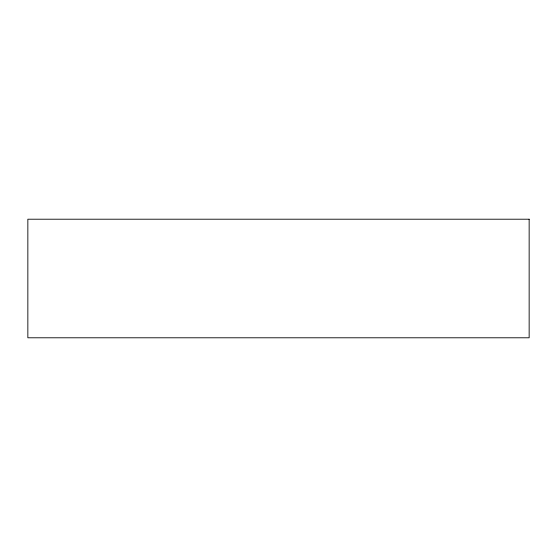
<?xml version="1.0" encoding="UTF-8"?>
<svg xmlns="http://www.w3.org/2000/svg" width="557" height="557" viewBox="0 0 557 557"><rect width="100%" height="100%" fill="white"/><g stroke="black" fill="none" stroke-linecap="round" stroke-linejoin="round"><path stroke-width="0.84" d="M529.15 219.214L27.85 219.214L27.85 337.786L529.15 337.786L529.15 219.214"/></g></svg>
